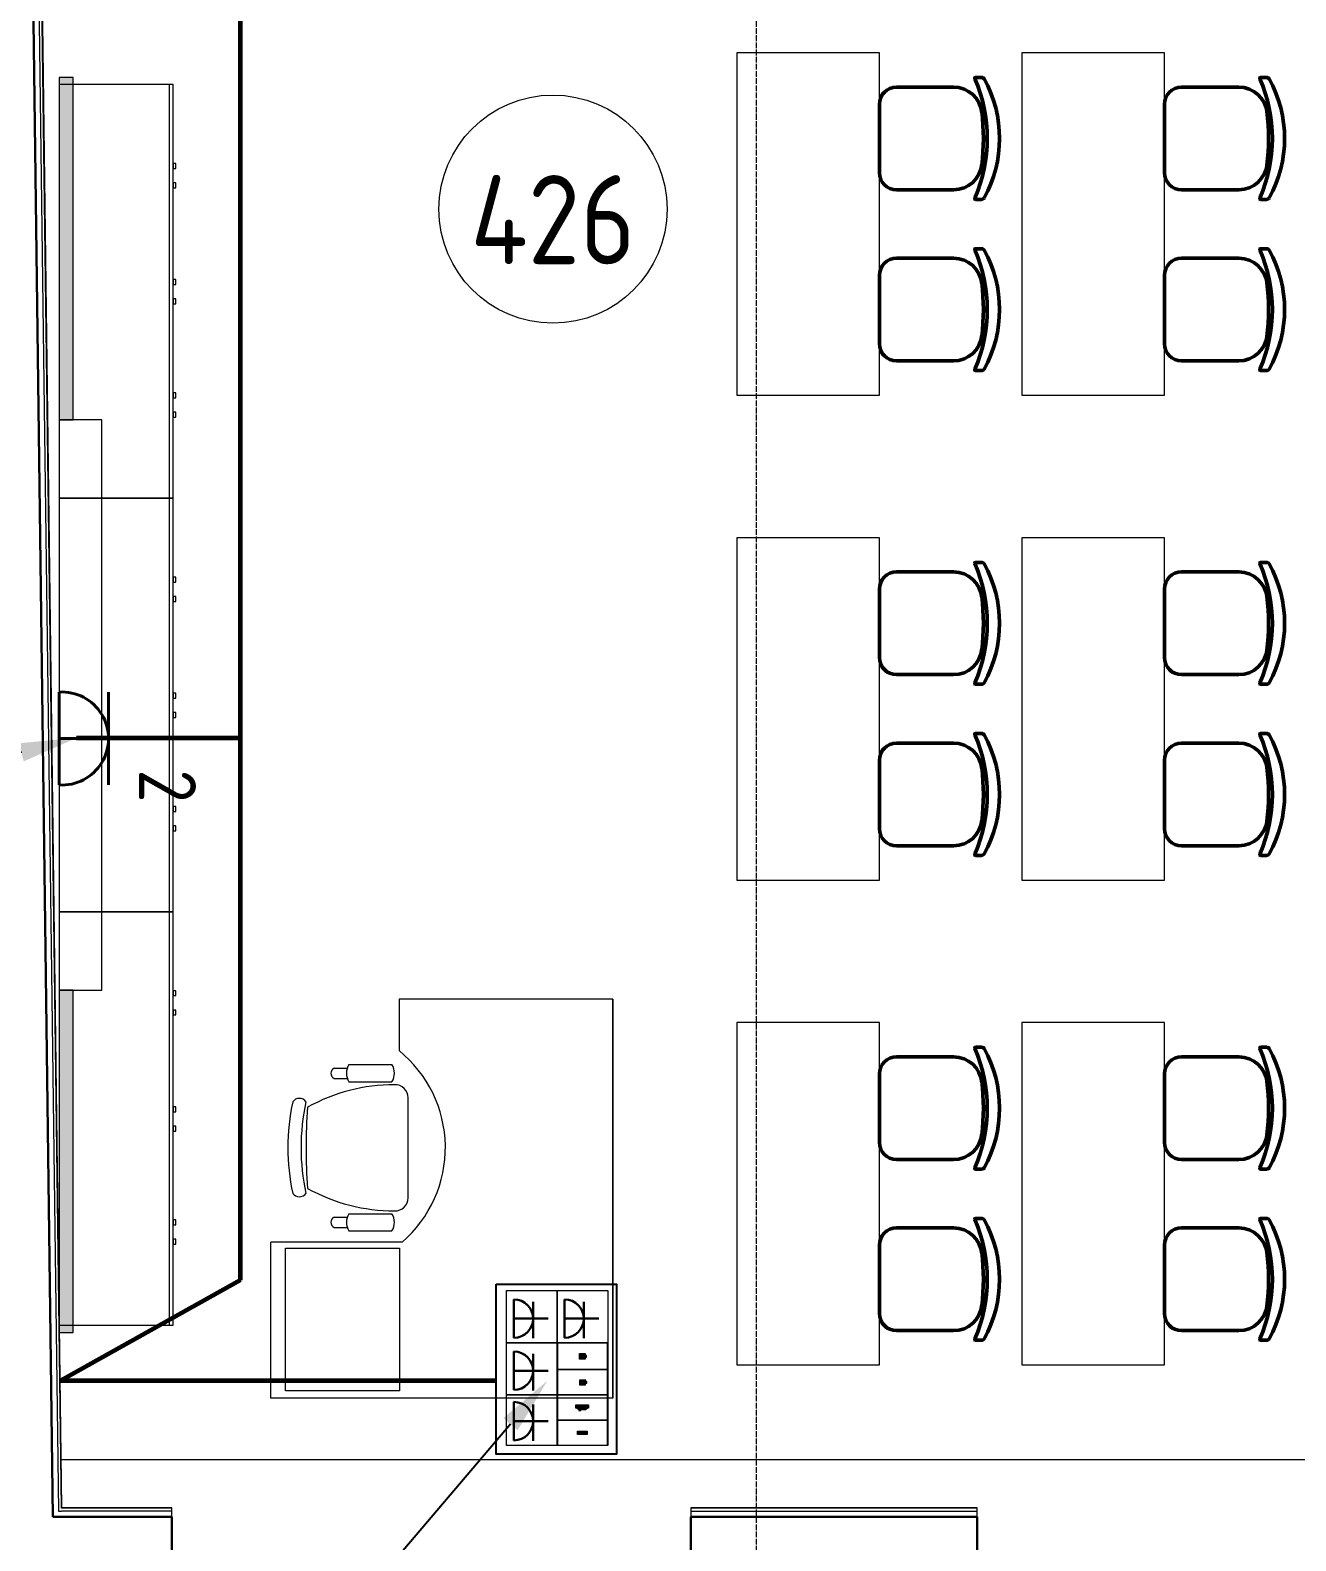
# Model space of a CAD drawing. Header units: millimetres. Extents: x -32 to 417638015, y -35 to 175284279.
# Drawn here: x 417398270 to 417402709, y 175234014 to 175239310 of the extents above; entities that cross this region are included whole.
import ezdxf
from ezdxf import colors
from ezdxf.entities.mleader import LeaderData, LeaderLine
from ezdxf.math import Vec2, Vec3

# ---------------------------------------------------------------- set-up
doc = ezdxf.new("R2010")
doc.units = ezdxf.units.MM
doc.linetypes.add('ADSK_Линия сетки', pattern=[25, 20, -2.5, 0, -2.5])
for name, color, linetype, lineweight in [('_ЭМ_В полу', 26, 'Кабель в трубе', 60), ('_ЭМ_гофра', 5, 'Continuous', 60), ('Аннотация', 7, 'Continuous', 18), ('Оси', 253, 'Continuous', 9), ('Перекрытие', 7, 'Continuous', 18), ('Стены несущие', 7, 'Continuous', 30), ('Стены отделка', 7, 'Continuous', 30), ('Стены штриховка', 7, 'Continuous', 9), ('ТХ', 5, 'Continuous', 0), ('ТХ_Задание ЭОМ_СС', 6, 'Continuous', 0), ('ШТРИХОВКА', 252, 'Continuous', 15), ('Электро', 250, 'Continuous', 25), ('ЭМ', 5, 'Continuous', 40), ('ЭОМ_Кабель Быт. розеток', 5, 'Continuous', 30), ('ЭОМ_Кабель для СУП', 150, 'Continuous', 9)]:
    doc.layers.add(name, color=color, linetype=linetype, lineweight=lineweight)
for name, color, linetype in [('_ЭМ_Надписи', 7, 'Continuous'), ('PDF _СС_розетки', 7, 'Continuous'), ('ВНУТРЯНКА', 1, 'Continuous')]:
    doc.layers.add(name, color=color, linetype=linetype)
doc.layers.add('PDF _ЭОМ _розетки', color=7, linetype='Continuous', true_color=0xeb0000)
doc.layers.add('Линии', color=7, linetype='Continuous', lineweight=9, true_color=0x00a600)
doc.styles.add('ELine', font='txt.shx')
doc.styles.add('GOST Common', font='GOST_Common.ttf', dxfattribs={"width": 0.9, "height": 350})
doc.styles.add('ЭОМ', font='isocpeur.ttf', dxfattribs={"width": 0.85, "height": 250})
doc.linetypes.add('TRAY', pattern='A,12.119257,["_",ELine,S=4.5,R=90,X=0,Y=-1.555839],0.750382,["_",ELine,S=4.5,R=0,X=0,Y=-0.805849],1.314849,["_",ELine,S=4.5,R=0,X=0,Y=-0.805849],2.250029,["_",ELine,S=4.5,R=90,X=0,Y=-1.555839],13.565483', length=30)
doc.linetypes.add('Кабель в трубе', pattern='A,8,[133,ltypeshp.shx,S=1,R=0,X=10,Y=1.3],-3,[130,ltypeshp.shx,S=1.5,R=-45,X=-1.5,Y=0],8', length=19)

# ---------------------------------------------------------------- blocks, each defined once
blk = doc.blocks.new('_ЭМ_ТХ2_4 Этаж')
at = {"lineweight": 0}
h = blk.add_hatch(color=8, dxfattribs=at)
h.dxf.hatch_style = 1
h.paths.add_polyline_path([(14118.7, 6249.9), (14168.7, 6249.9), (14168.7, 7449.9), (14118.7, 7449.9)])
h = blk.add_hatch(color=8, dxfattribs=at)
h.dxf.hatch_style = 1
h.paths.add_polyline_path([(14118.7, 3049.9), (14168.7, 3049.9), (14168.7, 4249.9), (14118.7, 4249.9)])
at = {"color": 8, "linetype": 'Continuous'}
for p, q in [((14506.7, 5974.9), (14506.7, 7424.9)), ((14506.7, 4524.9), (14506.7, 5974.9)), ((14506.7, 3074.9), (14506.7, 4524.9)), ((15084, 3976.6), (15129.6, 3976.5)), ((15135.4, 3988.6), (15286.6, 3988.6)), ((15084.1, 3939.8), (15129.8, 3939.8)), ((15135.4, 3928.4), (15286.6, 3928.4)), ((15342.9, 3521.9), (15342.9, 3872.1)), ((15084.1, 3454.1), (15129.8, 3454.1)), ((15135.4, 3465.6), (15286.6, 3465.6)), ((15084, 3417.4), (15129.6, 3417.4)), ((15135.4, 3405.4), (15286.6, 3405.4))]:
    blk.add_line(p, q, dxfattribs=at)
at = {"color": 8, "linetype": 'ByBlock', "lineweight": -2}
for p, q in [((17056.2, 7415.9), (17256.6, 7415.9)), ((17056.2, 7415.9), (17256.6, 7415.9)), ((17355.2, 7449.4), (17333.6, 7449.4)), ((17355.2, 7449.4), (17333.6, 7449.4)), ((18056.2, 7415.9), (18256.6, 7415.9)), ((18056.2, 7415.9), (18256.6, 7415.9)), ((18355.2, 7449.4), (18333.6, 7449.4)), ((18355.2, 7449.4), (18333.6, 7449.4)), ((16996.2, 7115.8), (16996.2, 7355.9)), ((16996.2, 7115.8), (16996.2, 7355.9)), ((17996.2, 7115.8), (17996.2, 7355.9)), ((17996.2, 7115.8), (17996.2, 7355.9)), ((17056.2, 7055.9), (17256.6, 7055.9)), ((17056.2, 7055.9), (17256.6, 7055.9)), ((18056.2, 7055.9), (18256.6, 7055.9)), ((18056.2, 7055.9), (18256.6, 7055.9)), ((17355.2, 7022.4), (17333.6, 7022.4)), ((17355.2, 7022.4), (17333.6, 7022.4)), ((18355.2, 7022.4), (18333.6, 7022.4)), ((18355.2, 7022.4), (18333.6, 7022.4)), ((17355.2, 6849.4), (17333.6, 6849.4)), ((17355.2, 6849.4), (17333.6, 6849.4)), ((18355.2, 6849.4), (18333.6, 6849.4)), ((18355.2, 6849.4), (18333.6, 6849.4)), ((17056.2, 6815.9), (17256.6, 6815.9)), ((17056.2, 6815.9), (17256.6, 6815.9)), ((18056.2, 6815.9), (18256.6, 6815.9)), ((18056.2, 6815.9), (18256.6, 6815.9)), ((16996.2, 6515.8), (16996.2, 6755.9)), ((16996.2, 6515.8), (16996.2, 6755.9)), ((17996.2, 6515.8), (17996.2, 6755.9)), ((17996.2, 6515.8), (17996.2, 6755.9)), ((17056.2, 6455.9), (17256.6, 6455.9)), ((17056.2, 6455.9), (17256.6, 6455.9)), ((17355.2, 6422.4), (17333.6, 6422.4)), ((17355.2, 6422.4), (17333.6, 6422.4)), ((18056.2, 6455.9), (18256.6, 6455.9)), ((18056.2, 6455.9), (18256.6, 6455.9)), ((18355.2, 6422.4), (18333.6, 6422.4)), ((18355.2, 6422.4), (18333.6, 6422.4)), ((17355.2, 5749.4), (17333.6, 5749.4)), ((17355.2, 5749.4), (17333.6, 5749.4)), ((18355.2, 5749.4), (18333.6, 5749.4)), ((18355.2, 5749.4), (18333.6, 5749.4)), ((17056.2, 5715.9), (17256.6, 5715.9)), ((17056.2, 5715.9), (17256.6, 5715.9)), ((18056.2, 5715.9), (18256.6, 5715.9)), ((18056.2, 5715.9), (18256.6, 5715.9)), ((16996.2, 5415.8), (16996.2, 5655.9)), ((16996.2, 5415.8), (16996.2, 5655.9)), ((17996.2, 5415.8), (17996.2, 5655.9)), ((17996.2, 5415.8), (17996.2, 5655.9)), ((17056.2, 5355.9), (17256.6, 5355.9)), ((17056.2, 5355.9), (17256.6, 5355.9)), ((18056.2, 5355.9), (18256.6, 5355.9)), ((18056.2, 5355.9), (18256.6, 5355.9)), ((17355.2, 5322.4), (17333.6, 5322.4)), ((17355.2, 5322.4), (17333.6, 5322.4)), ((18355.2, 5322.4), (18333.6, 5322.4)), ((18355.2, 5322.4), (18333.6, 5322.4)), ((17355.2, 5149.4), (17333.6, 5149.4)), ((17355.2, 5149.4), (17333.6, 5149.4)), ((18355.2, 5149.4), (18333.6, 5149.4)), ((18355.2, 5149.4), (18333.6, 5149.4)), ((17056.2, 5115.9), (17256.6, 5115.9)), ((17056.2, 5115.9), (17256.6, 5115.9)), ((18056.2, 5115.9), (18256.6, 5115.9)), ((18056.2, 5115.9), (18256.6, 5115.9)), ((16996.2, 4815.8), (16996.2, 5055.9)), ((16996.2, 4815.8), (16996.2, 5055.9)), ((17996.2, 4815.8), (17996.2, 5055.9)), ((17996.2, 4815.8), (17996.2, 5055.9)), ((17056.2, 4755.9), (17256.6, 4755.9)), ((17056.2, 4755.9), (17256.6, 4755.9)), ((17355.2, 4722.4), (17333.6, 4722.4)), ((17355.2, 4722.4), (17333.6, 4722.4)), ((18056.2, 4755.9), (18256.6, 4755.9)), ((18056.2, 4755.9), (18256.6, 4755.9)), ((18355.2, 4722.4), (18333.6, 4722.4)), ((18355.2, 4722.4), (18333.6, 4722.4)), ((17355.2, 4049.4), (17333.6, 4049.4)), ((17355.2, 4049.4), (17333.6, 4049.4)), ((18355.2, 4049.4), (18333.6, 4049.4)), ((18355.2, 4049.4), (18333.6, 4049.4)), ((17056.2, 4015.9), (17256.6, 4015.9)), ((17056.2, 4015.9), (17256.6, 4015.9)), ((18056.2, 4015.9), (18256.6, 4015.9)), ((18056.2, 4015.9), (18256.6, 4015.9)), ((16996.2, 3715.8), (16996.2, 3955.9)), ((16996.2, 3715.8), (16996.2, 3955.9)), ((17996.2, 3715.8), (17996.2, 3955.9)), ((17996.2, 3715.8), (17996.2, 3955.9)), ((17056.2, 3655.9), (17256.6, 3655.9)), ((17056.2, 3655.9), (17256.6, 3655.9)), ((18056.2, 3655.9), (18256.6, 3655.9)), ((18056.2, 3655.9), (18256.6, 3655.9)), ((17355.2, 3622.4), (17333.6, 3622.4)), ((17355.2, 3622.4), (17333.6, 3622.4)), ((18355.2, 3622.4), (18333.6, 3622.4)), ((18355.2, 3622.4), (18333.6, 3622.4)), ((17355.2, 3449.4), (17333.6, 3449.4)), ((17355.2, 3449.4), (17333.6, 3449.4)), ((18355.2, 3449.4), (18333.6, 3449.4)), ((18355.2, 3449.4), (18333.6, 3449.4)), ((17056.2, 3415.9), (17256.6, 3415.9)), ((17056.2, 3415.9), (17256.6, 3415.9)), ((18056.2, 3415.9), (18256.6, 3415.9)), ((18056.2, 3415.9), (18256.6, 3415.9)), ((16996.2, 3115.8), (16996.2, 3355.9)), ((16996.2, 3115.8), (16996.2, 3355.9)), ((17996.2, 3115.8), (17996.2, 3355.9)), ((17996.2, 3115.8), (17996.2, 3355.9)), ((17056.2, 3055.9), (17256.6, 3055.9)), ((17056.2, 3055.9), (17256.6, 3055.9)), ((17355.2, 3022.4), (17333.6, 3022.4)), ((17355.2, 3022.4), (17333.6, 3022.4)), ((18056.2, 3055.9), (18256.6, 3055.9)), ((18056.2, 3055.9), (18256.6, 3055.9)), ((18355.2, 3022.4), (18333.6, 3022.4)), ((18355.2, 3022.4), (18333.6, 3022.4))]:
    blk.add_line(p, q, dxfattribs=at)
at = {"color": 8, "linetype": 'Continuous', "lineweight": 5}
for p, q in [((16061.3, 4218.7), (15311.3, 4218.7)), ((16061.3, 4218.7), (15311.3, 4218.7)), ((15311.3, 4218.7), (15311.3, 4037.8)), ((16061.3, 4218.7), (16061.3, 2818.7)), ((16061.3, 2818.7), (16061.3, 4218.7)), ((14861.3, 2818.7), (14861.3, 3366.6)), ((15322.3, 3366.6), (14861.3, 3366.6)), ((16061.3, 2818.7), (14861.3, 2818.7))]:
    blk.add_line(p, q, dxfattribs=at)
at = {"color": 8, "lineweight": 0}
for points in [[(14118.7, 6249.9), (14168.7, 6249.9), (14168.7, 7449.9), (14118.7, 7449.9), (14118.7, 6249.9)], [(14118.7, 3049.9), (14168.7, 3049.9), (14168.7, 4249.9), (14118.7, 4249.9), (14118.7, 3049.9)]]:
    blk.add_lwpolyline(points, dxfattribs=at)
at = {"color": 8, "linetype": 'Continuous'}
for points in [[(14118.7, 5974.9), (14518.7, 5974.9), (14518.7, 7424.9), (14118.7, 7424.9)], [(14518.7, 7147.8), (14518.7, 7130.4), (14528.9, 7130.4), (14528.9, 7147.8)], [(14518.7, 7080.1), (14518.7, 7062.7), (14528.9, 7062.7), (14528.9, 7080.1)], [(14518.7, 6740.8), (14518.7, 6723.4), (14528.9, 6723.4), (14528.9, 6740.8)], [(14518.7, 6673.1), (14518.7, 6655.7), (14528.9, 6655.7), (14528.9, 6673.1)], [(14518.7, 6343.9), (14518.7, 6326.5), (14528.9, 6326.5), (14528.9, 6343.9)], [(14518.7, 6276.2), (14518.7, 6258.8), (14528.9, 6258.8), (14528.9, 6276.2)], [(14118.7, 4524.9), (14518.7, 4524.9), (14518.7, 5974.9), (14118.7, 5974.9)], [(14518.7, 5697.8), (14518.7, 5680.4), (14528.9, 5680.4), (14528.9, 5697.8)], [(14518.7, 5630.1), (14518.7, 5612.7), (14528.9, 5612.7), (14528.9, 5630.1)], [(14518.7, 5290.8), (14518.7, 5273.4), (14528.9, 5273.4), (14528.9, 5290.8)], [(14518.7, 5223.1), (14518.7, 5205.7), (14528.9, 5205.7), (14528.9, 5223.1)], [(14518.7, 4893.9), (14518.7, 4876.5), (14528.9, 4876.5), (14528.9, 4893.9)], [(14518.7, 4826.2), (14518.7, 4808.8), (14528.9, 4808.8), (14528.9, 4826.2)], [(14118.7, 3074.9), (14518.7, 3074.9), (14518.7, 4524.9), (14118.7, 4524.9)], [(14518.7, 4247.8), (14518.7, 4230.4), (14528.9, 4230.4), (14528.9, 4247.8)], [(14518.7, 4180.1), (14518.7, 4162.7), (14528.9, 4162.7), (14528.9, 4180.1)], [(14518.7, 3840.8), (14518.7, 3823.4), (14528.9, 3823.4), (14528.9, 3840.8)], [(14518.7, 3773.1), (14518.7, 3755.7), (14528.9, 3755.7), (14528.9, 3773.1)], [(14518.7, 3443.9), (14518.7, 3426.5), (14528.9, 3426.5), (14528.9, 3443.9)], [(14518.7, 3376.2), (14518.7, 3358.8), (14528.9, 3358.8), (14528.9, 3376.2)]]:
    blk.add_lwpolyline(points, close=True, dxfattribs=at)
at = {"color": 8, "linetype": 'Continuous', "lineweight": 5}
for points in [[(14268.7, 4249.9), (14268.7, 6249.9), (14118.7, 6249.9), (14118.7, 4249.9)], [(14912.5, 2845.1), (14912.5, 3345.1), (15312.5, 3345.1), (15312.5, 2845.1)]]:
    blk.add_lwpolyline(points, close=True, dxfattribs=at)
at = {"color": 8, "linetype": 'ByBlock', "lineweight": -2}
for centre, radius, start, end in [((17056.2, 7355.9), 60, 90, 180), ((17056.2, 7355.9), 60, 90, 180), ((17256.6, 7315.9), 100, 5.7416, 90), ((17256.6, 7315.9), 100, 5.7416, 90), ((17333.6, 7446.4), 3, 90, 206.1022), ((17333.6, 7446.4), 3, 90, 206.1022), ((16853.9, 7235.9), 520.8, 336.3195, 23.6805), ((16853.9, 7235.9), 520.8, 336.3195, 23.6805), ((17355.2, 7439.4), 10, 31.9317, 90), ((17355.2, 7439.4), 10, 31.9317, 90), ((16987.2, 7235.9), 430.5, 330.9917, 29.0083), ((16987.2, 7235.9), 430.5, 330.9917, 29.0083), ((18056.2, 7355.9), 60, 90, 180), ((18056.2, 7355.9), 60, 90, 180), ((18256.6, 7315.9), 100, 5.7416, 90), ((18256.6, 7315.9), 100, 5.7416, 90), ((18333.6, 7446.4), 3, 90, 206.1022), ((18333.6, 7446.4), 3, 90, 206.1022), ((17853.9, 7235.9), 520.8, 336.3195, 23.6805), ((17853.9, 7235.9), 520.8, 336.3195, 23.6805), ((18355.2, 7439.4), 10, 31.9317, 90), ((18355.2, 7439.4), 10, 31.9317, 90), ((17987.2, 7235.9), 430.5, 330.9917, 29.0083), ((17987.2, 7235.9), 430.5, 330.9917, 29.0083), ((16560.7, 7235.9), 800.4, 353.247, 6.753), ((16560.7, 7235.9), 800.4, 353.247, 6.753), ((17560.7, 7235.9), 800.4, 353.247, 6.753), ((17560.7, 7235.9), 800.4, 353.247, 6.753), ((17056.2, 7115.9), 60, 180, 270), ((17056.2, 7115.9), 60, 180, 270), ((17256.6, 7155.9), 100, 270, 354.2584), ((17256.6, 7155.9), 100, 270, 354.2584), ((18056.2, 7115.9), 60, 180, 270), ((18056.2, 7115.9), 60, 180, 270), ((18256.6, 7155.9), 100, 270, 354.2584), ((18256.6, 7155.9), 100, 270, 354.2584), ((17333.6, 7025.4), 3, 153.8978, 270), ((17333.6, 7025.4), 3, 153.8978, 270), ((17355.2, 7032.4), 10, 270, 328.0683), ((17355.2, 7032.4), 10, 270, 328.0683), ((18333.6, 7025.4), 3, 153.8978, 270), ((18333.6, 7025.4), 3, 153.8978, 270), ((18355.2, 7032.4), 10, 270, 328.0683), ((18355.2, 7032.4), 10, 270, 328.0683), ((17333.6, 6846.4), 3, 90, 206.1022), ((17333.6, 6846.4), 3, 90, 206.1022), ((16853.9, 6635.9), 520.8, 336.3195, 23.6805), ((16853.9, 6635.9), 520.8, 336.3195, 23.6805), ((17355.2, 6839.4), 10, 31.9317, 90), ((17355.2, 6839.4), 10, 31.9317, 90), ((16987.2, 6635.9), 430.5, 330.9917, 29.0083), ((16987.2, 6635.9), 430.5, 330.9917, 29.0083), ((18333.6, 6846.4), 3, 90, 206.1022), ((18333.6, 6846.4), 3, 90, 206.1022), ((17853.9, 6635.9), 520.8, 336.3195, 23.6805), ((17853.9, 6635.9), 520.8, 336.3195, 23.6805), ((18355.2, 6839.4), 10, 31.9317, 90), ((18355.2, 6839.4), 10, 31.9317, 90), ((17987.2, 6635.9), 430.5, 330.9917, 29.0083), ((17987.2, 6635.9), 430.5, 330.9917, 29.0083), ((17056.2, 6755.9), 60, 90, 180), ((17056.2, 6755.9), 60, 90, 180), ((17256.6, 6715.9), 100, 5.7416, 90), ((17256.6, 6715.9), 100, 5.7416, 90), ((18056.2, 6755.9), 60, 90, 180), ((18056.2, 6755.9), 60, 90, 180), ((18256.6, 6715.9), 100, 5.7416, 90), ((18256.6, 6715.9), 100, 5.7416, 90), ((16560.7, 6635.9), 800.4, 353.247, 6.753), ((16560.7, 6635.9), 800.4, 353.247, 6.753), ((17560.7, 6635.9), 800.4, 353.247, 6.753), ((17560.7, 6635.9), 800.4, 353.247, 6.753), ((17056.2, 6515.9), 60, 180, 270), ((17056.2, 6515.9), 60, 180, 270), ((17256.6, 6555.9), 100, 270, 354.2584), ((17256.6, 6555.9), 100, 270, 354.2584), ((18056.2, 6515.9), 60, 180, 270), ((18056.2, 6515.9), 60, 180, 270), ((18256.6, 6555.9), 100, 270, 354.2584), ((18256.6, 6555.9), 100, 270, 354.2584), ((17333.6, 6425.4), 3, 153.8978, 270), ((17333.6, 6425.4), 3, 153.8978, 270), ((17355.2, 6432.4), 10, 270, 328.0683), ((17355.2, 6432.4), 10, 270, 328.0683), ((18333.6, 6425.4), 3, 153.8978, 270), ((18333.6, 6425.4), 3, 153.8978, 270), ((18355.2, 6432.4), 10, 270, 328.0683), ((18355.2, 6432.4), 10, 270, 328.0683), ((17333.6, 5746.4), 3, 90, 206.1022), ((17333.6, 5746.4), 3, 90, 206.1022), ((16853.9, 5535.9), 520.8, 336.3195, 23.6805), ((16853.9, 5535.9), 520.8, 336.3195, 23.6805), ((17355.2, 5739.4), 10, 31.9317, 90), ((17355.2, 5739.4), 10, 31.9317, 90), ((16987.2, 5535.9), 430.5, 330.9917, 29.0083), ((16987.2, 5535.9), 430.5, 330.9917, 29.0083), ((18333.6, 5746.4), 3, 90, 206.1022), ((18333.6, 5746.4), 3, 90, 206.1022), ((17853.9, 5535.9), 520.8, 336.3195, 23.6805), ((17853.9, 5535.9), 520.8, 336.3195, 23.6805), ((18355.2, 5739.4), 10, 31.9317, 90), ((18355.2, 5739.4), 10, 31.9317, 90), ((17987.2, 5535.9), 430.5, 330.9917, 29.0083), ((17987.2, 5535.9), 430.5, 330.9917, 29.0083), ((17056.2, 5655.9), 60, 90, 180), ((17056.2, 5655.9), 60, 90, 180), ((17256.6, 5615.9), 100, 5.7416, 90), ((17256.6, 5615.9), 100, 5.7416, 90), ((18056.2, 5655.9), 60, 90, 180), ((18056.2, 5655.9), 60, 90, 180), ((18256.6, 5615.9), 100, 5.7416, 90), ((18256.6, 5615.9), 100, 5.7416, 90), ((16560.7, 5535.9), 800.4, 353.247, 6.753), ((16560.7, 5535.9), 800.4, 353.247, 6.753), ((17560.7, 5535.9), 800.4, 353.247, 6.753), ((17560.7, 5535.9), 800.4, 353.247, 6.753), ((17056.2, 5415.9), 60, 180, 270), ((17056.2, 5415.9), 60, 180, 270), ((17256.6, 5455.9), 100, 270, 354.2584), ((17256.6, 5455.9), 100, 270, 354.2584), ((18056.2, 5415.9), 60, 180, 270), ((18056.2, 5415.9), 60, 180, 270), ((18256.6, 5455.9), 100, 270, 354.2584), ((18256.6, 5455.9), 100, 270, 354.2584), ((17333.6, 5325.4), 3, 153.8978, 270), ((17333.6, 5325.4), 3, 153.8978, 270), ((17355.2, 5332.4), 10, 270, 328.0683), ((17355.2, 5332.4), 10, 270, 328.0683), ((18333.6, 5325.4), 3, 153.8978, 270), ((18333.6, 5325.4), 3, 153.8978, 270), ((18355.2, 5332.4), 10, 270, 328.0683), ((18355.2, 5332.4), 10, 270, 328.0683), ((17333.6, 5146.4), 3, 90, 206.1022), ((17333.6, 5146.4), 3, 90, 206.1022), ((16853.9, 4935.9), 520.8, 336.3195, 23.6805), ((16853.9, 4935.9), 520.8, 336.3195, 23.6805), ((17355.2, 5139.4), 10, 31.9317, 90), ((17355.2, 5139.4), 10, 31.9317, 90), ((16987.2, 4935.9), 430.5, 330.9917, 29.0083), ((16987.2, 4935.9), 430.5, 330.9917, 29.0083), ((18333.6, 5146.4), 3, 90, 206.1022), ((18333.6, 5146.4), 3, 90, 206.1022), ((17853.9, 4935.9), 520.8, 336.3195, 23.6805), ((17853.9, 4935.9), 520.8, 336.3195, 23.6805), ((18355.2, 5139.4), 10, 31.9317, 90), ((18355.2, 5139.4), 10, 31.9317, 90), ((17987.2, 4935.9), 430.5, 330.9917, 29.0083), ((17987.2, 4935.9), 430.5, 330.9917, 29.0083), ((17056.2, 5055.9), 60, 90, 180), ((17056.2, 5055.9), 60, 90, 180), ((17256.6, 5015.9), 100, 5.7416, 90), ((17256.6, 5015.9), 100, 5.7416, 90), ((18056.2, 5055.9), 60, 90, 180), ((18056.2, 5055.9), 60, 90, 180), ((18256.6, 5015.9), 100, 5.7416, 90), ((18256.6, 5015.9), 100, 5.7416, 90), ((16560.7, 4935.9), 800.4, 353.247, 6.753), ((16560.7, 4935.9), 800.4, 353.247, 6.753), ((17560.7, 4935.9), 800.4, 353.247, 6.753), ((17560.7, 4935.9), 800.4, 353.247, 6.753), ((17256.6, 4855.9), 100, 270, 354.2584), ((17256.6, 4855.9), 100, 270, 354.2584), ((18256.6, 4855.9), 100, 270, 354.2584), ((18256.6, 4855.9), 100, 270, 354.2584), ((17056.2, 4815.9), 60, 180, 270), ((17056.2, 4815.9), 60, 180, 270), ((18056.2, 4815.9), 60, 180, 270), ((18056.2, 4815.9), 60, 180, 270), ((17333.6, 4725.4), 3, 153.8978, 270), ((17333.6, 4725.4), 3, 153.8978, 270), ((17355.2, 4732.4), 10, 270, 328.0683), ((17355.2, 4732.4), 10, 270, 328.0683), ((18333.6, 4725.4), 3, 153.8978, 270), ((18333.6, 4725.4), 3, 153.8978, 270), ((18355.2, 4732.4), 10, 270, 328.0683), ((18355.2, 4732.4), 10, 270, 328.0683), ((17333.6, 4046.4), 3, 90, 206.1022), ((17333.6, 4046.4), 3, 90, 206.1022), ((16853.9, 3835.9), 520.8, 336.3195, 23.6805), ((16853.9, 3835.9), 520.8, 336.3195, 23.6805), ((17355.2, 4039.4), 10, 31.9317, 90), ((17355.2, 4039.4), 10, 31.9317, 90), ((16987.2, 3835.9), 430.5, 330.9917, 29.0083), ((16987.2, 3835.9), 430.5, 330.9917, 29.0083), ((18333.6, 4046.4), 3, 90, 206.1022), ((18333.6, 4046.4), 3, 90, 206.1022), ((17853.9, 3835.9), 520.8, 336.3195, 23.6805), ((17853.9, 3835.9), 520.8, 336.3195, 23.6805), ((18355.2, 4039.4), 10, 31.9317, 90), ((18355.2, 4039.4), 10, 31.9317, 90), ((17987.2, 3835.9), 430.5, 330.9917, 29.0083), ((17987.2, 3835.9), 430.5, 330.9917, 29.0083), ((17056.2, 3955.9), 60, 90, 180), ((17056.2, 3955.9), 60, 90, 180), ((17256.6, 3915.9), 100, 5.7416, 90), ((17256.6, 3915.9), 100, 5.7416, 90), ((18056.2, 3955.9), 60, 90, 180), ((18056.2, 3955.9), 60, 90, 180), ((18256.6, 3915.9), 100, 5.7416, 90), ((18256.6, 3915.9), 100, 5.7416, 90), ((16560.7, 3835.9), 800.4, 353.247, 6.753), ((16560.7, 3835.9), 800.4, 353.247, 6.753), ((17560.7, 3835.9), 800.4, 353.247, 6.753), ((17560.7, 3835.9), 800.4, 353.247, 6.753), ((17056.2, 3715.9), 60, 180, 270), ((17056.2, 3715.9), 60, 180, 270), ((17256.6, 3755.9), 100, 270, 354.2584), ((17256.6, 3755.9), 100, 270, 354.2584), ((18056.2, 3715.9), 60, 180, 270), ((18056.2, 3715.9), 60, 180, 270), ((18256.6, 3755.9), 100, 270, 354.2584), ((18256.6, 3755.9), 100, 270, 354.2584), ((17333.6, 3625.4), 3, 153.8978, 270), ((17333.6, 3625.4), 3, 153.8978, 270), ((17355.2, 3632.4), 10, 270, 328.0683), ((17355.2, 3632.4), 10, 270, 328.0683), ((18333.6, 3625.4), 3, 153.8978, 270), ((18333.6, 3625.4), 3, 153.8978, 270), ((18355.2, 3632.4), 10, 270, 328.0683), ((18355.2, 3632.4), 10, 270, 328.0683), ((17333.6, 3446.4), 3, 90, 206.1022), ((17333.6, 3446.4), 3, 90, 206.1022), ((16853.9, 3235.9), 520.8, 336.3195, 23.6805), ((16853.9, 3235.9), 520.8, 336.3195, 23.6805), ((17355.2, 3439.4), 10, 31.9317, 90), ((17355.2, 3439.4), 10, 31.9317, 90), ((16987.2, 3235.9), 430.5, 330.9917, 29.0083), ((16987.2, 3235.9), 430.5, 330.9917, 29.0083), ((18333.6, 3446.4), 3, 90, 206.1022), ((18333.6, 3446.4), 3, 90, 206.1022), ((17853.9, 3235.9), 520.8, 336.3195, 23.6805), ((17853.9, 3235.9), 520.8, 336.3195, 23.6805), ((18355.2, 3439.4), 10, 31.9317, 90), ((18355.2, 3439.4), 10, 31.9317, 90), ((17987.2, 3235.9), 430.5, 330.9917, 29.0083), ((17987.2, 3235.9), 430.5, 330.9917, 29.0083), ((17056.2, 3355.9), 60, 90, 180), ((17056.2, 3355.9), 60, 90, 180), ((17256.6, 3315.9), 100, 5.7416, 90), ((17256.6, 3315.9), 100, 5.7416, 90), ((18056.2, 3355.9), 60, 90, 180), ((18056.2, 3355.9), 60, 90, 180), ((18256.6, 3315.9), 100, 5.7416, 90), ((18256.6, 3315.9), 100, 5.7416, 90), ((16560.7, 3235.9), 800.4, 353.247, 6.753), ((16560.7, 3235.9), 800.4, 353.247, 6.753), ((17560.7, 3235.9), 800.4, 353.247, 6.753), ((17560.7, 3235.9), 800.4, 353.247, 6.753), ((17256.6, 3155.9), 100, 270, 354.2584), ((17256.6, 3155.9), 100, 270, 354.2584), ((18256.6, 3155.9), 100, 270, 354.2584), ((18256.6, 3155.9), 100, 270, 354.2584), ((17056.2, 3115.9), 60, 180, 270), ((17056.2, 3115.9), 60, 180, 270), ((18056.2, 3115.9), 60, 180, 270), ((18056.2, 3115.9), 60, 180, 270), ((17333.6, 3025.4), 3, 153.8978, 270), ((17333.6, 3025.4), 3, 153.8978, 270), ((17355.2, 3032.4), 10, 270, 328.0683), ((17355.2, 3032.4), 10, 270, 328.0683), ((18333.6, 3025.4), 3, 153.8978, 270), ((18333.6, 3025.4), 3, 153.8978, 270), ((18355.2, 3032.4), 10, 270, 328.0683), ((18355.2, 3032.4), 10, 270, 328.0683)]:
    blk.add_arc(centre, radius, start, end, dxfattribs=at)
at = {"color": 8, "linetype": 'Continuous', "lineweight": 5}
blk.add_arc((15036.9, 3697.6), 437, 310.7633, 51.1101, dxfattribs=at)
at = {"color": 8, "linetype": 'Continuous'}
for centre, radius, start, end in [((15092.5, 3958.2), 20.2, 114.8955, 245.3354), ((15185.5, 3958.5), 58.4, 148.951, 211.0488), ((15236.6, 3958.5), 58.4, 328.951, 31.0488), ((14961.7, 3842.3), 28.1, 34.2901, 145.7096), ((15294.4, 3293.6), 624.5, 89.878, 119.1059), ((15297.5, 3872.6), 45.4, 359.2519, 92.1866), ((15668.6, 3697.7), 747.5, 167.602, 192.3978), ((15715, 3697.7), 747.5, 167.602, 192.3978), ((16746.9, 3697.7), 1761.9, 175.3938, 184.6546), ((15294.4, 4100.4), 624.5, 240.9068, 270.1215), ((14961.7, 3553), 28.1, 214.2915, 325.7083), ((15297.5, 3521.3), 45.4, 267.8135, 0.7479), ((15092.6, 3435.8), 20.2, 114.8955, 245.3354), ((15185.5, 3435.5), 58.4, 148.951, 211.0488), ((15236.6, 3435.5), 58.4, 328.951, 31.0488)]:
    blk.add_arc(centre, radius, start, end, dxfattribs=at)
at = {"layer": 'ТХ', "color": 8}
for p, q in [((16496.2, 7535.9), (16496.2, 6335.9)), ((16996.2, 7535.9), (16496.2, 7535.9)), ((16996.2, 6335.9), (16996.2, 7535.9)), ((17496.2, 7535.9), (17496.2, 6335.9)), ((17996.2, 7535.9), (17496.2, 7535.9)), ((17996.2, 6335.9), (17996.2, 7535.9)), ((16496.2, 6335.9), (16996.2, 6335.9)), ((17496.2, 6335.9), (17996.2, 6335.9)), ((16496.2, 5835.9), (16496.2, 4635.9)), ((16996.2, 5835.9), (16496.2, 5835.9)), ((16996.2, 4635.9), (16996.2, 5835.9)), ((17496.2, 5835.9), (17496.2, 4635.9)), ((17996.2, 5835.9), (17496.2, 5835.9)), ((17996.2, 4635.9), (17996.2, 5835.9)), ((16496.2, 4635.9), (16996.2, 4635.9)), ((17496.2, 4635.9), (17996.2, 4635.9)), ((16496.2, 4135.9), (16496.2, 2935.9)), ((16996.2, 4135.9), (16496.2, 4135.9)), ((16996.2, 2935.9), (16996.2, 4135.9)), ((17496.2, 4135.9), (17496.2, 2935.9)), ((17996.2, 4135.9), (17496.2, 4135.9)), ((17996.2, 2935.9), (17996.2, 4135.9)), ((16496.2, 2935.9), (16996.2, 2935.9)), ((17496.2, 2935.9), (17996.2, 2935.9))]:
    blk.add_line(p, q, dxfattribs=at)
blk = doc.blocks.new('План 4 этажа')
at = {"layer": 'Линии', "color": 8}
blk.add_circle((9942.824, 7227.008), 400, dxfattribs=at)
at = {"layer": 'Оси', "color": 8, "linetype": 'ADSK_Линия сетки'}
blk.add_line((10656.505, -3353.101), (10656.505, 21427.463), dxfattribs=at)
at = {"layer": 'Перекрытие', "color": 8}
blk.add_line((16497.31, 2842.133), (8218.179, 2842.133), dxfattribs=at)
at = {"layer": 'Стены несущие', "color": 8}
for p, q in [((8188.772, 2642.133), (8111.939, 8562.14)), ((8188.772, 2642.133), (8605.953, 2642.133)), ((8605.953, 2312.133), (8605.953, 2642.133)), ((11430.949, 2642.133), (10425.953, 2642.133)), ((10425.953, 2642.133), (10425.953, 2312.133)), ((11430.949, 2312.133), (11430.949, 2642.133))]:
    blk.add_line(p, q, dxfattribs=at)
at = {"layer": 'Стены отделка', "color": 8, "lineweight": 9}
for p, q in [((8131.938, 8562.399), (8208.514, 2662.133)), ((8220.359, 2674.133), (8144.357, 8530.14)), ((8188.512, 2662.133), (8189.072, 2662.133)), ((8189.072, 2662.133), (8189.072, 2642.133)), ((8208.514, 2662.133), (8218.515, 2662.133)), ((8605.953, 2674.133), (8220.359, 2674.133)), ((8605.953, 2642.133), (8605.953, 2674.133)), ((10425.953, 2674.133), (10425.953, 2642.133)), ((11430.949, 2674.133), (10425.953, 2674.133)), ((10425.953, 2662.133), (10437.526, 2662.133)), ((11397.53, 2662.133), (11430.949, 2662.133)), ((11430.949, 2642.133), (11430.949, 2674.133))]:
    blk.add_line(p, q, dxfattribs=at)
at = {"layer": 'Стены штриховка', "color": 8}
for p, q in [((8218.385, 2672.133), (8142.331, 8532.14)), ((8605.953, 2672.133), (8218.385, 2672.133)), ((8605.953, 2662.133), (8218.515, 2662.133)), ((11430.949, 2672.133), (10425.953, 2672.133)), ((10437.526, 2662.133), (11397.53, 2662.133))]:
    blk.add_line(p, q, dxfattribs=at)
at = {"layer": 'Аннотация', "color": 8, "lineweight": 9, "insert": (9942.824, 7190.06), "char_height": 312.5, "width": 520.21112, "attachment_point": 5, "line_spacing_factor": 1.022766, "style": 'GOST Common'}
blk.add_mtext('426', dxfattribs=at)
blk = doc.blocks.new('розетк для люка')
at = {"layer": 'ВНУТРЯНКА', "color": 5, "lineweight": 30, "ltscale": 100, "transparency": 33554687}
blk.add_line((-67.1, -58.8), (-67.1, 69), dxfattribs=at)
at = {"layer": 'Электро', "color": 5, "lineweight": 30, "transparency": 33554687}
for p, q in [((0, 67.3), (0, -67.3)), ((0, 0), (-120.1, 0))]:
    blk.add_line(p, q, dxfattribs=at)
blk.add_ellipse((0.1, 0), major_axis=(47.6, 47.6), ratio=1, start_param=0.787621, end_param=3.924768, dxfattribs=at)
blk = doc.blocks.new('Люк на 6 мест')
h = blk.add_hatch(color=256)
h.dxf.hatch_style = 1
h.paths.add_polyline_path([(-284.6, 515.7), (-284.6, 526.8), (-319.2, 527), (-319.2, 515.9)])
h = blk.add_hatch(color=256)
h.dxf.hatch_style = 1
h.paths.add_polyline_path([(-323.7, 435.1), (-323.7, 435.1), (-313, 442.8), (-289.1, 442.7), (-279.4, 435), (-279.4, 435), (-279.3, 422.8), (-323.6, 422.8)])
h = blk.add_hatch(color=256)
h.dxf.hatch_style = 1
h.paths.add_polyline_path([(-311.7, 334.8), (-311.7, 341.7), (-317.2, 341.7), (-317.3, 347.2), (-311.8, 347.2), (-311.8, 354.1), (-292.5, 354.1), (-292.5, 334.9)])
h = blk.add_hatch(color=256)
h.dxf.hatch_style = 1
h.paths.add_polyline_path([(-311.3, 243.2), (-311.3, 250.1), (-316.8, 250.1), (-316.8, 255.6), (-311.3, 255.6), (-311.3, 262.4), (-292, 262.5), (-292, 243.2)])
for p, q in [((-323.6, 422.8), (-323.7, 435.1)), ((-323.7, 435.1), (-323.7, 435.1)), ((-289.1, 442.7), (-296.8, 442.7)), ((-296.8, 442.7), (-296.8, 435)), ((-289.1, 435), (-289.1, 442.7)), ((-289.1, 435), (-279.4, 435)), ((-279.4, 435), (-279.3, 422.8)), ((-279.3, 422.8), (-323.6, 422.8))]:
    blk.add_line(p, q)
for points in [[(-215.5, 477.1), (-388.3, 476.8), (-388.3, 565.7), (-215.5, 566)], [(-215.5, 388.2), (-388.3, 387.9), (-388.3, 476.8), (-215.5, 477.1)], [(-284.6, 526.8), (-284.6, 515.7), (-319.2, 515.9), (-319.2, 527)], [(-215.5, 299.3), (-388.3, 299), (-388.3, 387.9), (-215.5, 388.2)], [(-215.8, 205.5), (-388.7, 205.1), (-388.3, 299), (-215.5, 299.3)]]:
    blk.add_lwpolyline(points, close=True)
for points in [[(-311.8, 347.2), (-317.3, 347.2), (-317.2, 341.7), (-311.7, 341.7)], [(-311.8, 347.2), (-311.8, 354.1), (-292.5, 354.1)], [(-292.5, 354.1), (-292.5, 334.9), (-311.7, 334.8), (-311.7, 341.7)], [(-311.3, 255.6), (-316.8, 255.6), (-316.8, 250.1), (-311.3, 250.1)], [(-292, 262.5), (-292, 243.2), (-311.3, 243.2), (-311.3, 250.1)], [(-311.3, 255.6), (-311.3, 262.4), (-292, 262.5)]]:
    blk.add_lwpolyline(points)
at = {"layer": 'PDF _СС_розетки', "linetype": 'Continuous', "lineweight": 20, "transparency": 33554687}
for points in [[(-391.2, 566), (-213.4, 566), (-213.4, 388.2), (-391.2, 388.2)], [(-391.2, 388.2), (-213.4, 388.2), (-213.4, 205.3), (-391.2, 205.3)], [(-391.2, 388.2), (-213.4, 388.2), (-213.4, 205.3), (-391.2, 205.3)], [(-391.2, 205.3), (-213.4, 205.3), (-213.4, 22.4), (-391.2, 22.4)]]:
    blk.add_lwpolyline(points, close=True, dxfattribs=at)
at = {"layer": 'PDF _ЭОМ _розетки', "color": 3, "linetype": 'Continuous', "lineweight": 25, "transparency": 33554687}
blk.add_lwpolyline([(0, 0), (-421.6, 0), (-421.6, 596.5), (0, 596.5)], close=True, dxfattribs=at)
at = {"layer": 'PDF _ЭОМ _розетки', "color": 7, "linetype": 'Continuous', "lineweight": 20, "transparency": 33554687}
for points in [[(-35.6, 388.2), (-213.4, 388.2), (-213.4, 566), (-35.6, 566)], [(-35.6, 205.3), (-213.4, 205.3), (-213.4, 388.2), (-35.6, 388.2)], [(-35.6, 22.4), (-213.4, 22.4), (-213.4, 205.3), (-35.6, 205.3)]]:
    blk.add_lwpolyline(points, close=True, dxfattribs=at)
at = {"layer": 'ВНУТРЯНКА', "color": 5, "lineweight": 30, "ltscale": 100, "transparency": 33554687}
for p, q in [((-129, 244.7), (-129, 372.6)), ((-128.8, 244.7), (-128.8, 372.6)), ((-306.8, 61.8), (-306.8, 189.7)), ((-306.6, 61.8), (-306.6, 189.7)), ((-128.8, 61.8), (-128.8, 189.7))]:
    blk.add_line(p, q, dxfattribs=at)
at = {"layer": 'ВНУТРЯНКА', "color": 1, "lineweight": 30, "ltscale": 100, "transparency": 33554687}
blk.add_line((-129, 61.8), (-129, 189.7), dxfattribs=at)
at = {"layer": 'Электро', "color": 5, "lineweight": 30, "transparency": 33554687}
for p, q in [((-61.9, 370.8), (-61.9, 236.3)), ((-61.7, 370.8), (-61.7, 236.3)), ((-61.9, 303.6), (-181.9, 303.6)), ((-61.7, 303.6), (-181.8, 303.6)), ((-239.5, 188), (-239.5, 53.4)), ((-61.7, 188), (-61.7, 53.4)), ((-239.7, 120.7), (-359.7, 120.7)), ((-239.5, 120.7), (-359.6, 120.7)), ((-61.7, 120.7), (-181.8, 120.7))]:
    blk.add_line(p, q, dxfattribs=at)
at = {"layer": 'Электро', "color": 1, "lineweight": 30, "transparency": 33554687}
for p, q in [((-239.7, 188), (-239.7, 53.4)), ((-61.9, 188), (-61.9, 53.4)), ((-61.9, 120.7), (-181.9, 120.7))]:
    blk.add_line(p, q, dxfattribs=at)
at = {"layer": 'Электро', "color": 5, "lineweight": 30, "transparency": 33554687}
for centre in [(-61.7, 303.6), (-61.6, 303.6), (-239.5, 120.7), (-239.4, 120.7), (-61.6, 120.7)]:
    blk.add_ellipse(centre, major_axis=(47.6, 47.6), ratio=1, start_param=0.787621, end_param=3.924768, dxfattribs=at)
at = {"layer": 'Электро', "color": 1, "lineweight": 30, "transparency": 33554687}
blk.add_ellipse((-61.7, 120.7), major_axis=(47.6, 47.6), ratio=1, start_param=0.787621, end_param=3.924768, dxfattribs=at)
at = {"color": 5, "linetype": 'TRAY', "lineweight": 53, "transparency": 33554687}
blk.add_blockref('розетк для люка', (-61.9, 480.3), dxfattribs=at)
blk = doc.blocks.new('2м розетка IP20')
at = {"layer": 'ЭМ', "color": 5}
for p, q in [((-494124.5, -357092.4), (-494124.5, -356766.5)), ((-494287.3, -356918.9), (-493961.8, -356918.9)), ((-494287.3, -357092.4), (-493961.8, -357092.4))]:
    blk.add_line(p, q, dxfattribs=at)
blk.add_arc((-494124.5, -357082), 163.1, 356.3196, 183.6804, dxfattribs=at)
at = {"layer": 'ЭОМ_Кабель Быт. розеток', "color": 7, "insert": (-494016.1, -356612.2), "char_height": 200, "attachment_point": 1, "style": 'ЭОМ'}
blk.add_mtext_dynamic_manual_height_columns('2', width=91.256, gutter_width=1250, heights=[0], dxfattribs=at)

msp = doc.modelspace()

# ---------------------------------------------------------------- linework, layer by layer
at = {"layer": '_ЭМ_В полу', "ltscale": 25}
msp.add_lwpolyline([(417399905.1, 175234574), (417398376.9, 175234574)], dxfattribs=at)
at = {"layer": '_ЭМ_гофра', "linetype": 'ByBlock'}
for points in [[(417399007.7, 175234927.9), (417399007.7, 175239680.3), (417405263.2, 175239680.3), (417405263.2, 175239183.7), (417406091.3, 175239183.7), (417406091.3, 175236336.2)], [(417398432.5, 175236828.6), (417399007.7, 175236828.6)], [(417399007.7, 175234927.9), (417398376.9, 175234574)]]:
    msp.add_lwpolyline(points, dxfattribs=at)

# ---------------------------------------------------------------- block references
at = {"layer": 'ТХ_Задание ЭОМ_СС', "lineweight": 50}
msp.add_blockref('_ЭМ_ТХ2_4 Этаж', (417384252.5, 175231694.6), dxfattribs=at)
at = {"layer": 'ШТРИХОВКА'}
msp.add_blockref('План 4 этажа', (417390161, 175231455.7), dxfattribs=at)
at = {"layer": 'ЭОМ_Кабель Быт. розеток', "rotation": 270}
msp.add_blockref('2м розетка IP20', (417755463.6, 174742702.1), dxfattribs=at)
at = {"layer": 'ЭОМ_Кабель для СУП', "color": 217, "linetype": 'ByBlock', "lineweight": 40, "true_color": 0x93278f, "transparency": 33554687, "rotation": 180}
msp.add_blockref('Люк на 6 мест', (417399905.1, 175234913.5), dxfattribs=at)

# ---------------------------------------------------------------- leaders
at = {"layer": '_ЭМ_Надписи', "color": 7, "ltscale": 5}
ml = msp.add_multileader_mtext('Standard', dxfattribs=at)
ml.set_content('{\\fGOST Common|b0|i0|c204|p34;\\W0.9;\\C256;4ЩРС-1\\fISOCPEUR|b0|i0|c204|p34;\\W0.85; Гр.10\\Ph=2.0м\\P\\W1;\\C0;Итер. у-во}', color=1, style='ЭОМ')
ml.set_leader_properties()
ml.build(insert=Vec2(0, 0))
ml.multileader.update_dxf_attribs({"text_left_attachment_type": 6, "text_right_attachment_type": 6, "dogleg_length": 0, "arrow_head_size": 200})
ctx = ml.context
ctx.base_point, ctx.char_height, ctx.arrow_head_size, ctx.landing_gap_size, ctx.plane_origin = Vec3(417394643, 175236293.6), 250, 200, 0, Vec3(417387247.3, 175244044.9)
ctx.left_attachment, ctx.right_attachment = 6, 6
notes = []
notes.append((ctx, [(1, (1, 1, 0), (417396378, 175236293.6), (-1, 0), 0, [(0, [(417398432.5, 175236828.6)], 0, [])])]))
ctx.mtext.insert, ctx.mtext.width, ctx.mtext.defined_height, ctx.mtext.flow_direction = Vec3(417394643, 175236618.6), 2879.263, 1412.5, 5
ml = msp.add_multileader_mtext('Standard', dxfattribs=at)
ml.set_content('{\\fGOST Common|b0|i0|c0|p34;\\W0.9;\\C256;4\\fGOST Common|b0|i0|c204|p34;ЩРС\\fGOST Common|b0|i0|c0|p34;-1\\fISOCPEUR|b0|i0|c204|p34;\\W0.85; Гр.10\\P\\W1;\\C0;Раб.место учителя, ноутбук}', color=1, style='ЭОМ')
ml.set_leader_properties()
ml.build(insert=Vec2(0, 0))
ml.multileader.update_dxf_attribs({"text_left_attachment_type": 6, "text_right_attachment_type": 6, "dogleg_length": 0, "arrow_head_size": 200})
ctx = ml.context
ctx.base_point, ctx.char_height, ctx.arrow_head_size, ctx.landing_gap_size, ctx.plane_origin = Vec3(417395480.7, 175231204.6, -64.3), 250, 200, 0, Vec3(417377473.2, 175243083.8, -64.3)
ctx.left_attachment, ctx.right_attachment = 6, 6
notes.append((ctx, [(1, (1, 1, 0), (417397215.7, 175231204.6, -64.3), (-1, 0), 0, [(0, [(417400084.3, 175234574.9, -64.3)], 0, [])])]))
ctx.mtext.insert, ctx.mtext.width, ctx.mtext.defined_height, ctx.mtext.flow_direction = Vec3(417395480.7, 175231529.6, -64.3), 2073.809, 545.6, 5
for ctx, leaders in notes:
    for number, flags, end, landing, length, lines in leaders:
        leader = LeaderData()
        leader.index, (leader.has_last_leader_line, leader.has_dogleg_vector, leader.attachment_direction) = number, flags
        leader.last_leader_point, leader.dogleg_vector, leader.dogleg_length = Vec3(end), Vec3(landing), length
        for number, points, colour, breaks in lines:
            line = LeaderLine()
            line.index, line.vertices, line.color, line.breaks = number, Vec3.list(points), colors.encode_raw_color(colour), breaks
            leader.lines.append(line)
        ctx.leaders.append(leader)

doc.saveas('drawing.dxf')
